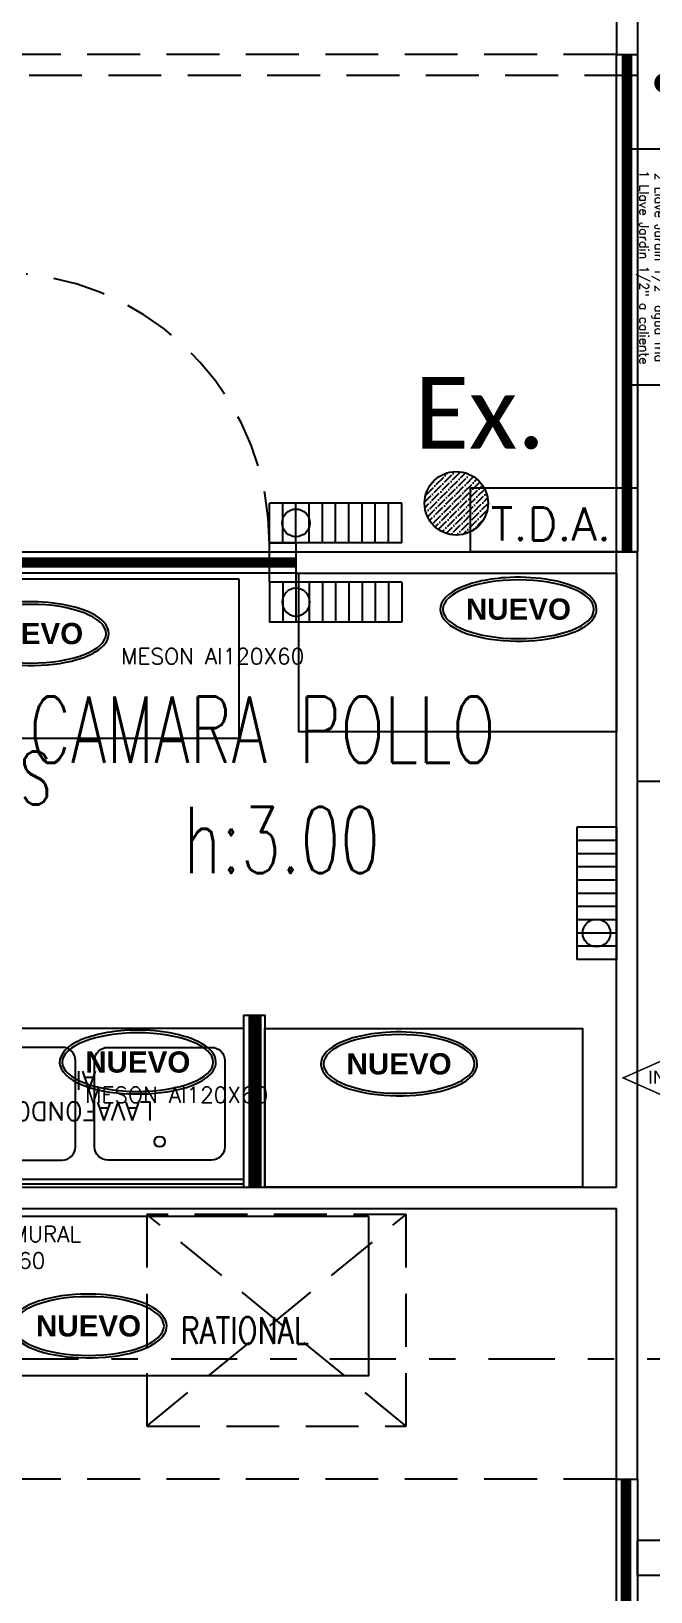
# Model space of a CAD drawing. Header units: millimetres. Extents: x 340 to 1003762, y 22 to 362022.
# Drawn here: x 413.87 to 416.21, y 89.47 to 95.36 of the extents above; entities that cross this region are included whole.
import ezdxf
from ezdxf.enums import TextEntityAlignment as Align
from ezdxf.xclip import XClip

# ---------------------------------------------------------------- set-up
doc = ezdxf.new("R2010")
doc.units = ezdxf.units.MM
doc.header["$XCLIPFRAME"] = 0
for name, pattern in [('LSBB_P_002 - PLANTA 1° NIVEL SALA DE VENTAS$0$000_ALTILLO PROPUESTA$0$HIDDEN', [0.375, 0.25, -0.125]), ('LSBB_P_002 - PLANTA 1° NIVEL SALA DE VENTAS$0$CONTINUOS', [0]), ('LSBB_P_002 - PLANTA 1° NIVEL SALA DE VENTAS$0$DASHDOT2', [0.5, 0.25, -0.125, 0, -0.125]), ('LSBB_P_002 - PLANTA 1° NIVEL SALA DE VENTAS$0$DASHED', [0.75, 0.5, -0.25]), ('LSBB_P_002 - PLANTA 1° NIVEL SALA DE VENTAS$0$HIDDEN2', [0.1875, 0.125, -0.0625])]:
    doc.linetypes.add(name, pattern=pattern)
for name, color, linetype in [('LSBB_P_002 - PLANTA 1° NIVEL SALA DE VENTAS$0$A-ACTIVOS NUEVOS', 20, 'Continuous'), ('LSBB_P_002 - PLANTA 1° NIVEL SALA DE VENTAS$0$A-Artefactos', 8, 'Continuous'), ('LSBB_P_002 - PLANTA 1° NIVEL SALA DE VENTAS$0$A-DEMOLICIONES', 30, 'LSBB_P_002 - PLANTA 1° NIVEL SALA DE VENTAS$0$DASHED'), ('LSBB_P_002 - PLANTA 1° NIVEL SALA DE VENTAS$0$A-Equipamiento acero inox', 8, 'Continuous'), ('LSBB_P_002 - PLANTA 1° NIVEL SALA DE VENTAS$0$A-INSECTOCUTOR', 1, 'Continuous'), ('LSBB_P_002 - PLANTA 1° NIVEL SALA DE VENTAS$0$A-MOBILIARIO', 8, 'Continuous'), ('LSBB_P_002 - PLANTA 1° NIVEL SALA DE VENTAS$0$A-PANEL CAMARA NUEVO', 10, 'LSBB_P_002 - PLANTA 1° NIVEL SALA DE VENTAS$0$CONTINUOS'), ('LSBB_P_002 - PLANTA 1° NIVEL SALA DE VENTAS$0$A-SE CONSTRUYE RELLENO', 10, 'LSBB_P_002 - PLANTA 1° NIVEL SALA DE VENTAS$0$CONTINUOS'), ('LSBB_P_002 - PLANTA 1° NIVEL SALA DE VENTAS$0$A-TDA', 14, 'Continuous'), ('LSBB_P_002 - PLANTA 1° NIVEL SALA DE VENTAS$0$A-Textos', 2, 'Continuous'), ('LSBB_P_002 - PLANTA 1° NIVEL SALA DE VENTAS$0$CANALETA-DESAGUE', 4, 'Continuous'), ('LSBB_P_002 - PLANTA 1° NIVEL SALA DE VENTAS$0$E-TABIQUE-CAMARA', 1, 'Continuous'), ('LSBB_P_002 - PLANTA 1° NIVEL SALA DE VENTAS$0$EJES', 8, 'LSBB_P_002 - PLANTA 1° NIVEL SALA DE VENTAS$0$DASHDOT2'), ('LSBB_P_002 - PLANTA 1° NIVEL SALA DE VENTAS$0$L-PILETAS EXISTENTES', 8, 'Continuous'), ('LSBB_P_002 - PLANTA 1° NIVEL SALA DE VENTAS$0$LLAVES ECOLAB', 90, 'Continuous'), ('LSBB_P_002 - PLANTA 1° NIVEL SALA DE VENTAS$0$N- EXTINTOR O RH', 1, 'Continuous'), ('LSBB_P_002 - PLANTA 1° NIVEL SALA DE VENTAS$0$PUERTAS', 2, 'Continuous'), ('LSBB_P_002 - PLANTA 1° NIVEL SALA DE VENTAS$0$TAB-REJA', 1, 'Continuous'), ('XREF', 7, 'Continuous')]:
    doc.layers.add(name, color=color, linetype=linetype)
doc.styles.add('LSBB_P_002 - PLANTA 1° NIVEL SALA DE VENTAS$0$ARIAL', font='')
doc.styles.add('LSBB_P_002 - PLANTA 1° NIVEL SALA DE VENTAS$0$Estilo1', font='GOTHIC.TTF', dxfattribs={"height": 0.24})
doc.styles.add('LSBB_P_002 - PLANTA 1° NIVEL SALA DE VENTAS$0$ROMANS', font='romans')
doc.styles.add('LSBB_P_002 - PLANTA 1° NIVEL SALA DE VENTAS$0$SANSSERIF', font='sas_____.pfb')
doc.styles.add('LSBB_P_002 - PLANTA 1° NIVEL SALA DE VENTAS$0$STANDARD', font='txt')
doc.styles.get('LSBB_P_002 - PLANTA 1° NIVEL SALA DE VENTAS$0$ARIAL').set_extended_font_data('Arial', bold=True)

# ---------------------------------------------------------------- blocks, each defined once
blk = doc.blocks.new('LSBB_P_002 - PLANTA 1° NIVEL SALA DE VENTAS$0$A$C0C1D28A6')
at = {"color": 8}
blk.add_circle((0.4, 0.075), 0.0524, dxfattribs=at)
at = {"layer": 'LSBB_P_002 - PLANTA 1° NIVEL SALA DE VENTAS$0$CANALETA-DESAGUE', "color": 8}
for p, q in [((0, 0.15), (0.5, 0.15)), ((0, 0.15), (0, 0)), ((0.05, 0.15), (0.05, 0)), ((0.1, 0.15), (0.1, 0)), ((0.15, 0.15), (0.15, 0)), ((0.2, 0.15), (0.2, 0)), ((0.25, 0.15), (0.25, 0)), ((0.3, 0.15), (0.3, 0)), ((0.35, 0.15), (0.35, 0)), ((0.4, 0.15), (0.4, 0)), ((0.45, 0.15), (0.45, 0)), ((0.5, 0.15), (0.5, 0)), ((0, 0), (0.5, 0))]:
    blk.add_line(p, q, dxfattribs=at)
blk = doc.blocks.new('LSBB_P_002 - PLANTA 1° NIVEL SALA DE VENTAS$0$A$C18211239')
at = {"layer": 'LSBB_P_002 - PLANTA 1° NIVEL SALA DE VENTAS$0$A-TDA'}
blk.add_lwpolyline([(0, 0.1934), (0.5054, 0.1934), (0.5054, 0), (0, 0)], close=True, dxfattribs=at)
at = {"layer": 'LSBB_P_002 - PLANTA 1° NIVEL SALA DE VENTAS$0$A-TDA', "style": 'LSBB_P_002 - PLANTA 1° NIVEL SALA DE VENTAS$0$ROMANS'}
blk.add_text('T.D.A.', height=0.1, dxfattribs=at).set_placement((0.0614, 0.0346))
blk = doc.blocks.new('LSBB_P_002 - PLANTA 1° NIVEL SALA DE VENTAS$0$A$C73AD46B8')
for p, q in [((0.5695, 0), (0.5695, 1.7641)), ((0.5875, 0), (0.5875, 1.7641))]:
    blk.add_line(p, q)
blk.add_lwpolyline([(0.6, 0), (0.6, 1.7641), (0, 1.7641), (0, 0), (0.6, 0)])
for points in [[(0.4977, 1.6424), (0.4977, 1.25, -0.414214), (0.4477, 1.2), (0.1218, 1.2, -0.414214), (0.0718, 1.25), (0.0718, 1.6424, -0.414214), (0.1218, 1.6924), (0.4477, 1.6924, -0.414214)], [(0.4977, 0.6859), (0.4977, 1.0782, 0.414214), (0.4477, 1.1282), (0.1218, 1.1282, 0.414214), (0.0718, 1.0782), (0.0718, 0.6859, 0.414214), (0.1218, 0.6359), (0.4477, 0.6359, 0.414214)], [(0.4977, 0.1218), (0.4977, 0.5141, 0.414214), (0.4477, 0.5641), (0.1218, 0.5641, 0.414214), (0.0718, 0.5141), (0.0718, 0.1218, 0.414214), (0.1218, 0.0718), (0.4477, 0.0718, 0.414214)]]:
    blk.add_lwpolyline(points, format="xyb", close=True)
for centre in [(0.4281, 1.4462), (0.4281, 0.8821), (0.4281, 0.3179)]:
    blk.add_circle(centre, 0.02)
at = {"insert": (0.3484, 2.2058), "char_height": 0.07, "width": 1.7605, "attachment_point": 1, "rotation": 270, "style": 'LSBB_P_002 - PLANTA 1° NIVEL SALA DE VENTAS$0$ROMANS'}
blk.add_mtext('\\pi0.78383;LAVAFONDO TRIPLE\\P\\pi0.42358;            AI', dxfattribs=at)
blk = doc.blocks.new('LSBB_P_002 - PLANTA 1° NIVEL SALA DE VENTAS$0$A$C529333AF')
at = {"layer": 'LSBB_P_002 - PLANTA 1° NIVEL SALA DE VENTAS$0$A-ACTIVOS NUEVOS', "extrusion": (0, 0, -1)}
blk.add_ellipse((0, 0), major_axis=(0.2855, 0), ratio=0.388575, dxfattribs=at)
at = {"layer": 'LSBB_P_002 - PLANTA 1° NIVEL SALA DE VENTAS$0$A-ACTIVOS NUEVOS'}
blk.add_open_spline([(0.2955, 0), (0.2955, -0.021), (0.2828, -0.0409), (0.2407, -0.0737), (0.2108, -0.0875), (0.0693, -0.1291), (-0.0893, -0.1272), (-0.2453, -0.0748), (-0.2842, -0.048), (-0.3027, 0.019), (-0.2777, 0.0523), (-0.188, 0.0987), (-0.1218, 0.1143), (0.0524, 0.1263), (0.163, 0.1102), (0.2698, 0.0572), (0.2955, 0.0303), (0.2955, 0)], degree=3, knots=[0, 0, 0, 0, 0.461791, 0.461791, 0.923583, 0.923583, 2.283227, 2.283227, 3.034626, 3.034626, 3.786024, 3.786024, 4.537423, 4.537423, 5.618495, 5.618495, 6.283185, 6.283185, 6.283185, 6.283185], dxfattribs=at)
at = {"layer": 'LSBB_P_002 - PLANTA 1° NIVEL SALA DE VENTAS$0$A-ACTIVOS NUEVOS', "insert": (0, 0), "char_height": 0.08, "attachment_point": 5, "style": 'LSBB_P_002 - PLANTA 1° NIVEL SALA DE VENTAS$0$ARIAL'}
blk.add_mtext_dynamic_manual_height_columns('NUEVO', width=0.536552, gutter_width=0.7, heights=[0], dxfattribs=at)
blk = doc.blocks.new('LSBB_P_002 - PLANTA 1° NIVEL SALA DE VENTAS$0$PPL doble')
at = {"layer": 'LSBB_P_002 - PLANTA 1° NIVEL SALA DE VENTAS$0$PUERTAS'}
for p, q in [((0, -0.1323), (0, 0)), ((0.1002, 0), (0, 0)), ((0.1002, -0.1323), (0.1002, 0)), ((1.6985, -0.1323), (1.6985, 0)), ((1.6985, 0), (1.7987, 0)), ((1.7987, -0.1323), (1.7987, 0)), ((0.1002, -0.1323), (0, -0.1323)), ((1.6985, -0.1323), (1.7987, -0.1323))]:
    blk.add_line(p, q, dxfattribs=at)
at = {"layer": 'LSBB_P_002 - PLANTA 1° NIVEL SALA DE VENTAS$0$PUERTAS', "color": 8, "linetype": 'LSBB_P_002 - PLANTA 1° NIVEL SALA DE VENTAS$0$HIDDEN2', "ltscale": 0.5}
for p, q in [((0.1002, 0), (1.6985, 0)), ((0.1002, -0.1323), (1.6985, -0.1323))]:
    blk.add_line(p, q, dxfattribs=at)
at = {"layer": 'LSBB_P_002 - PLANTA 1° NIVEL SALA DE VENTAS$0$PUERTAS', "color": 2, "ltscale": 0.5}
for p, q in [((0.1582, -0.0733), (0.1582, -0.0535)), ((0.8994, -0.0535), (0.1582, -0.0535)), ((0.8994, -0.0733), (0.8994, -0.0535)), ((0.8994, -0.0733), (0.8994, -0.0535)), ((0.8994, -0.0733), (0.8994, -0.0535)), ((0.8994, -0.0733), (0.8994, -0.0535)), ((0.8994, -0.0535), (1.6406, -0.0535)), ((1.6406, -0.0733), (1.6406, -0.0535)), ((0.8994, -0.0733), (0.1582, -0.0733)), ((0.8994, -0.0733), (1.6406, -0.0733))]:
    blk.add_line(p, q, dxfattribs=at)
at = {"layer": 'LSBB_P_002 - PLANTA 1° NIVEL SALA DE VENTAS$0$PUERTAS', "color": 4}
for p, q in [((0.2328, -0.0463), (0.2328, -0.0535)), ((0.2328, -0.0463), (0.3107, -0.0463)), ((1.566, -0.0463), (1.488, -0.0463)), ((1.566, -0.0463), (1.566, -0.0535)), ((0.2328, -0.0805), (0.2328, -0.0733)), ((0.2328, -0.0805), (0.3107, -0.0805)), ((1.566, -0.0805), (1.488, -0.0805)), ((1.566, -0.0805), (1.566, -0.0733))]:
    blk.add_line(p, q, dxfattribs=at)
at = {"layer": 'LSBB_P_002 - PLANTA 1° NIVEL SALA DE VENTAS$0$PUERTAS', "color": 8, "linetype": 'LSBB_P_002 - PLANTA 1° NIVEL SALA DE VENTAS$0$HIDDEN2', "ltscale": 0.5}
for points in [[(0.1002, 0), (0.1002, 0.733)], [(1.6985, 0), (1.6985, 0.733)], [(0.1002, -0.1323), (0.1002, -0.8653)], [(1.6985, -0.1323), (1.6985, -0.8653)]]:
    blk.add_lwpolyline(points, dxfattribs=at)
at = {"layer": 'LSBB_P_002 - PLANTA 1° NIVEL SALA DE VENTAS$0$PUERTAS', "color": 4, "elevation": 0.0106}
for points in [[(0.2328, -0.0733), (0.2328, -0.0825), (0.1337, -0.0825), (0.1337, -0.0446), (0.2328, -0.0446), (0.2328, -0.0535)], [(1.566, -0.0733), (1.566, -0.0825), (1.6651, -0.0825), (1.6651, -0.0446), (1.566, -0.0446), (1.566, -0.0535)]]:
    blk.add_lwpolyline(points, dxfattribs=at)
at = {"layer": 'LSBB_P_002 - PLANTA 1° NIVEL SALA DE VENTAS$0$PUERTAS', "color": 4}
for centre in [(0.1167, -0.0634, 0.0106), (1.6821, -0.0634, 0.0106)]:
    blk.add_circle(centre, 0.0099, dxfattribs=at)
at = {"layer": 'LSBB_P_002 - PLANTA 1° NIVEL SALA DE VENTAS$0$PUERTAS', "color": 8, "linetype": 'LSBB_P_002 - PLANTA 1° NIVEL SALA DE VENTAS$0$HIDDEN2', "ltscale": 0.5}
for centre, start, end in [((0.1002, -0.0661), 0.19691, 90), ((1.6986, -0.0662), 90.00174, 179.80067), ((0.1002, -0.0661), 270, 359.80309), ((1.6986, -0.0661), 180.19933, 269.99826)]:
    blk.add_arc(centre, 0.7992, start, end, dxfattribs=at)
at = {"layer": 'LSBB_P_002 - PLANTA 1° NIVEL SALA DE VENTAS$0$PUERTAS', "color": 4}
for centre, radius, start, end in [((0.9126, -1.451, 0.0106), 1.4824, 93.06876, 103.02898), ((0.8315, -0.0194, 0.0106), 0.0486, 315.44758, 87.93215), ((0.9672, -0.0194, 0.0106), 0.0486, 92.06785, 224.55242), ((0.8861, -1.451, 0.0106), 1.4824, 76.97102, 86.93124), ((0.2042, 1.6036, 0.0106), 1.6533, 273.69384, 283.08232), ((1.5945, 1.6036, 0.0106), 1.6533, 256.91768, 266.30616), ((0.2042, -1.7304, 0.0106), 1.6533, 76.91768, 86.30616), ((0.8315, -0.1074, 0.0106), 0.0486, 272.06785, 44.55242), ((0.9672, -0.1074, 0.0106), 0.0486, 135.44758, 267.93215), ((1.5945, -1.7304, 0.0106), 1.6533, 93.69384, 103.08232), ((0.9126, 1.3242, 0.0106), 1.4824, 256.97102, 266.93124), ((0.8861, 1.3242, 0.0106), 1.4824, 273.06876, 283.02898)]:
    blk.add_arc(centre, radius, start, end, dxfattribs=at)
blk = doc.blocks.new('LSBB_P_002 - PLANTA 1° NIVEL SALA DE VENTAS$0$A$C0C504C7A')
at = {"const_width": 0.0089}
blk.add_lwpolyline([(0.0006, 0.5853), (0.2605, -0.0002), (0.0006, -0.5857), (-0.2594, -0.0002)], close=True, dxfattribs=at)
at = {"style": 'LSBB_P_002 - PLANTA 1° NIVEL SALA DE VENTAS$0$SANSSERIF'}
blk.add_text('INSECTOCUTOR', height=0.079689, rotation=270, dxfattribs=at).set_placement((-0.0352, -0.0121), align=Align.CENTER)
blk = doc.blocks.new('LSBB_P_002 - PLANTA 1° NIVEL SALA DE VENTAS$0$LLAVE ECOLAB')
at = {"layer": 'LSBB_P_002 - PLANTA 1° NIVEL SALA DE VENTAS$0$LLAVES ECOLAB', "color": 8}
blk.add_lwpolyline([(-1.5014, 0.5435), (-1.5014, 1.4369), (-1.2086, 1.4369), (-1.2086, 0.5435)], close=True, dxfattribs=at)
for points in [[(-1.355, 0.5435), (-1.355, 0.2948)], [(-1.355, 0.5107), (-1.355, 0.2948)]]:
    blk.add_lwpolyline(points, dxfattribs=at)
at = {"layer": 'LSBB_P_002 - PLANTA 1° NIVEL SALA DE VENTAS$0$LLAVES ECOLAB', "color": 8, "const_width": 0.035}
blk.add_lwpolyline([(-1.375, 0.2948, 1), (-1.335, 0.2948, 1)], format="xyb", close=True, dxfattribs=at)
blk.add_lwpolyline([(-1.375, 0.2948, 1), (-1.335, 0.2948, 1)], format="xyb", close=True, dxfattribs=at)
at = {"layer": 'LSBB_P_002 - PLANTA 1° NIVEL SALA DE VENTAS$0$A-MOBILIARIO', "ltscale": 0.25, "insert": (-1.3522, 0.9916), "char_height": 0.06, "width": 1.146377, "attachment_point": 5, "rotation": 90, "style": 'LSBB_P_002 - PLANTA 1° NIVEL SALA DE VENTAS$0$ROMANS'}
blk.add_mtext('\\A1;ECOLAB\\P{\\H0.58333x;2 Llave Jardin 1/2" agua fria\\P1 Llave Jardin 1/2" a caliente}', dxfattribs=at)
blk = doc.blocks.new('LSBB_P_002 - PLANTA 1° NIVEL SALA DE VENTAS$0$A$C5A110EDB')
blk.add_lwpolyline([(0.6323, 0.7554), (-0.7677, 0.7554), (-0.7677, 0.1554), (0.6323, 0.1554), (0.6323, 0.7554)])
at = {"insert": (-0.7443, 0.7193), "char_height": 0.06, "width": 2.665849, "attachment_point": 2, "style": 'LSBB_P_002 - PLANTA 1° NIVEL SALA DE VENTAS$0$Estilo1'}
blk.add_mtext('{\\Fromans|c0;MESON MURAL \\P140X60}', dxfattribs=at)
blk = doc.blocks.new('LSBB_P_002 - PLANTA 1° NIVEL SALA DE VENTAS$0$A$C733336A8')
at = {"layer": 'LSBB_P_002 - PLANTA 1° NIVEL SALA DE VENTAS$0$N- EXTINTOR O RH', "linetype": 'ByBlock'}
h = blk.add_hatch(dxfattribs=at)
h.set_pattern_fill('ANSI36,_I', color=256, scale=0.126, style=2)
h.set_pattern_definition([(45, (8652.443333, -21254.299438), (0.008352698853, 0.03062656246), [0.039375, -0.007875, 0, -0.007875])])
edge = h.paths.add_edge_path()
edge.add_arc((0.1724, 0.12), 0.12, 0, 360)
at = {"layer": 'LSBB_P_002 - PLANTA 1° NIVEL SALA DE VENTAS$0$N- EXTINTOR O RH'}
blk.add_circle((0.1724, 0.12), 0.12, dxfattribs=at)
at = {"layer": 'LSBB_P_002 - PLANTA 1° NIVEL SALA DE VENTAS$0$N- EXTINTOR O RH', "insert": (0.2618, 0.4601), "char_height": 0.27, "width": 6.008867, "attachment_point": 5, "style": 'LSBB_P_002 - PLANTA 1° NIVEL SALA DE VENTAS$0$STANDARD'}
blk.add_mtext('{\\fCalibri|b0|i0|c0|p34;Ex.}', dxfattribs=at)
blk = doc.blocks.new('LSBB_P_002 - PLANTA 1° NIVEL SALA DE VENTAS$0$EXTINTORES EXISTENTES')
at = {"layer": 'LSBB_P_002 - PLANTA 1° NIVEL SALA DE VENTAS$0$N- EXTINTOR O RH', "color": 20}
blk.add_blockref('LSBB_P_002 - PLANTA 1° NIVEL SALA DE VENTAS$0$A$C733336A8', (830.5131, 308.2762), dxfattribs=at)
blk = doc.blocks.new('LSBB_P_002 - PLANTA 1° NIVEL SALA DE VENTAS$0$DEMOL')
at = {"layer": 'LSBB_P_002 - PLANTA 1° NIVEL SALA DE VENTAS$0$A-DEMOLICIONES', "linetype": 'LSBB_P_002 - PLANTA 1° NIVEL SALA DE VENTAS$0$000_ALTILLO PROPUESTA$0$HIDDEN', "ltscale": 0.8}
for p, q in [((1031.3707, 310.0956), (1027.7795, 310.0956)), ((1031.4507, 310.0156), (1027.7795, 310.0156)), ((1030.0595, 308.1009), (1030.0595, 308.2504)), ((1030.0595, 308.2504), (1030.1595, 308.2504)), ((1030.1595, 308.2504), (1030.1595, 308.1009)), ((1030.1595, 308.1009), (1030.0595, 308.1009)), ((1031.4507, 307.3485), (1031.4507, 307.4809)), ((1031.551, 307.3485), (1031.4507, 307.3485)), ((1029.5965, 305.7127), (1029.5965, 304.9127)), ((1029.5965, 304.9127), (1030.5765, 305.7127)), ((1030.5765, 304.9127), (1029.5965, 305.7127)), ((1030.5765, 305.7127), (1029.5965, 305.7127)), ((1030.5765, 304.9127), (1030.5765, 305.7127)), ((1029.5965, 304.9127), (1030.5765, 304.9127)), ((1031.3707, 304.7127), (1027.5895, 304.7127))]:
    blk.add_line(p, q, dxfattribs=at)
blk.add_arc((1029.0373, 308.2485), 1.0222, 359.828, 84.26046, dxfattribs=at)
at = {"layer": 'LSBB_P_002 - PLANTA 1° NIVEL SALA DE VENTAS$0$A-DEMOLICIONES', "linetype": 'LSBB_P_002 - PLANTA 1° NIVEL SALA DE VENTAS$0$000_ALTILLO PROPUESTA$0$HIDDEN', "ltscale": 0.8, "style": 'LSBB_P_002 - PLANTA 1° NIVEL SALA DE VENTAS$0$ROMANS', "width": 0.7}
for s, p in [('CAMARA POLLO', (1029.1512, 307.419, 0)), ('h:3.00', (1029.7346, 307.0023, 0))]:
    blk.add_text(s, height=0.25, dxfattribs=at).set_placement(p)
at = {"layer": 'LSBB_P_002 - PLANTA 1° NIVEL SALA DE VENTAS$0$A-DEMOLICIONES', "linetype": 'LSBB_P_002 - PLANTA 1° NIVEL SALA DE VENTAS$0$000_ALTILLO PROPUESTA$0$HIDDEN', "ltscale": 0.8, "style": 'LSBB_P_002 - PLANTA 1° NIVEL SALA DE VENTAS$0$ROMANS', "text_generation_flag": 6, "width": 0.8}
blk.add_text('RATIONAL', height=0.1, rotation=180, dxfattribs=at).set_placement((1029.7228, 305.2238))
blk = doc.blocks.new('LSBB_P_002 - PLANTA 1° NIVEL SALA DE VENTAS', base_point=(223.5696, 14.2202))
at = {"layer": 'LSBB_P_002 - PLANTA 1° NIVEL SALA DE VENTAS$0$A-Equipamiento acero inox', "ltscale": 3}
blk.add_lwpolyline([(829.9454, 308.1122), (829.0454, 308.1122), (829.0454, 307.5122), (829.9454, 307.5122)], close=True, dxfattribs=at)
at = {"layer": 'LSBB_P_002 - PLANTA 1° NIVEL SALA DE VENTAS$0$A-Equipamiento acero inox'}
for points in [[(830.1707, 308.1356), (831.3707, 308.1356), (831.3707, 307.5356), (830.1707, 307.5356)], [(830.0424, 306.4156), (831.2424, 306.4156), (831.2424, 305.8156), (830.0424, 305.8156)]]:
    blk.add_lwpolyline(points, close=True, dxfattribs=at)
at = {"layer": 'LSBB_P_002 - PLANTA 1° NIVEL SALA DE VENTAS$0$A-PANEL CAMARA NUEVO'}
for points in [[(831.3707, 310.0956), (831.4507, 310.0956), (831.4507, 308.2156), (831.3707, 308.2156)], [(827.7795, 308.2156), (830.1595, 308.2156), (830.1595, 308.1356), (827.7795, 308.1356)]]:
    blk.add_lwpolyline(points, close=True, dxfattribs=at)
for points in [[(829.9624, 305.8156), (829.9624, 306.4656), (830.0424, 306.4656), (830.0424, 305.8156)], [(831.3707, 303.6935), (831.3707, 304.7127)], [(831.4507, 304.7127), (831.4507, 303.6935)]]:
    blk.add_lwpolyline(points, dxfattribs=at)
at = {"layer": 'LSBB_P_002 - PLANTA 1° NIVEL SALA DE VENTAS$0$A-SE CONSTRUYE RELLENO'}
for points, const_width in [([(831.4107, 308.2156), (831.4107, 310.0956)], 0.04), ([(827.7795, 308.1756), (830.1595, 308.1756)], 0.04), ([(830.0045, 306.4656), (830.0045, 305.8156)], 0.05), ([(826.6176, 302.838), (831.4074, 302.838), (831.4074, 304.7127)], 0.04)]:
    blk.add_lwpolyline(points, dxfattribs=dict(at, const_width=const_width))
at = {"layer": 'LSBB_P_002 - PLANTA 1° NIVEL SALA DE VENTAS$0$E-TABIQUE-CAMARA'}
for p, q in [((831.3707, 305.8156), (831.3707, 308.2156)), ((831.4507, 304.7127), (831.4507, 308.2156)), ((831.4507, 307.6587), (831.4507, 308.2156)), ((831.3707, 307.6587), (831.3707, 308.1356)), ((831.3707, 304.7127), (831.3707, 305.7356))]:
    blk.add_line(p, q, dxfattribs=at)
for points in [[(831.4507, 313.2156), (831.4507, 310.0156), (831.3707, 310.0156)], [(831.4507, 313.2156), (831.3707, 313.2156), (831.3707, 310.0956)], [(830.1595, 308.2156), (831.4507, 308.2156)], [(830.1595, 308.1356), (831.3707, 308.1356)], [(827.5895, 305.8156), (831.3707, 305.8156)], [(827.2895, 305.7356), (831.3707, 305.7356)], [(831.3707, 304.7127), (831.4507, 304.7127)]]:
    blk.add_lwpolyline(points, dxfattribs=at)
at = {"layer": 'LSBB_P_002 - PLANTA 1° NIVEL SALA DE VENTAS$0$EJES'}
blk.add_line((879.7376, 305.1656), (769.0572, 305.1656), dxfattribs=at)
at = {"layer": 'LSBB_P_002 - PLANTA 1° NIVEL SALA DE VENTAS$0$A-ACTIVOS NUEVOS'}
for p in [(831.0005, 307.999), (829.1568, 307.9067), (829.5618, 306.2879), (830.5494, 306.2811), (829.3756, 305.2909)]:
    blk.add_blockref('LSBB_P_002 - PLANTA 1° NIVEL SALA DE VENTAS$0$A$C529333AF', p, dxfattribs=at)
at = {"layer": 'LSBB_P_002 - PLANTA 1° NIVEL SALA DE VENTAS$0$A-Artefactos', "rotation": 270}
blk.add_blockref('LSBB_P_002 - PLANTA 1° NIVEL SALA DE VENTAS$0$A$C73AD46B8', (828.1983, 306.4156), dxfattribs=at)
at = {"layer": 'LSBB_P_002 - PLANTA 1° NIVEL SALA DE VENTAS$0$A-DEMOLICIONES'}
blk.add_blockref('LSBB_P_002 - PLANTA 1° NIVEL SALA DE VENTAS$0$DEMOL', (-200, 0), dxfattribs=at)
at = {"layer": 'LSBB_P_002 - PLANTA 1° NIVEL SALA DE VENTAS$0$A-Equipamiento acero inox'}
blk.add_blockref('LSBB_P_002 - PLANTA 1° NIVEL SALA DE VENTAS$0$A$C5A110EDB', (829.8025, 304.9489), dxfattribs=at)
at = {"layer": 'LSBB_P_002 - PLANTA 1° NIVEL SALA DE VENTAS$0$A-INSECTOCUTOR', "color": 1, "xscale": 0.6154695185053047, "yscale": 0.6154695185053047, "zscale": 0.6154695185053047, "rotation": 90}
blk.add_blockref('LSBB_P_002 - PLANTA 1° NIVEL SALA DE VENTAS$0$A$C0C504C7A', (831.7566, 306.228), dxfattribs=at)
at = {"layer": 'LSBB_P_002 - PLANTA 1° NIVEL SALA DE VENTAS$0$L-PILETAS EXISTENTES'}
for p, rotation in [((830.5595, 308.4004), 180), ((831.2207, 307.1756), 270)]:
    blk.add_blockref('LSBB_P_002 - PLANTA 1° NIVEL SALA DE VENTAS$0$A$C0C1D28A6', p, dxfattribs=dict(at, rotation=rotation))
at = {"layer": 'LSBB_P_002 - PLANTA 1° NIVEL SALA DE VENTAS$0$L-PILETAS EXISTENTES', "xscale": -1}
blk.add_blockref('LSBB_P_002 - PLANTA 1° NIVEL SALA DE VENTAS$0$A$C0C1D28A6', (830.5595, 307.9509), dxfattribs=at)
at = {"layer": 'LSBB_P_002 - PLANTA 1° NIVEL SALA DE VENTAS$0$LLAVES ECOLAB', "rotation": 180}
blk.add_blockref('LSBB_P_002 - PLANTA 1° NIVEL SALA DE VENTAS$0$LLAVE ECOLAB', (830.1964, 310.2821), dxfattribs=at)
at = {"layer": 'LSBB_P_002 - PLANTA 1° NIVEL SALA DE VENTAS$0$N- EXTINTOR O RH'}
blk.add_blockref('LSBB_P_002 - PLANTA 1° NIVEL SALA DE VENTAS$0$EXTINTORES EXISTENTES', (0.08, 0.0032), dxfattribs=at)
at = {"layer": 'LSBB_P_002 - PLANTA 1° NIVEL SALA DE VENTAS$0$PUERTAS', "xscale": 1.001035087596847, "yscale": 1.001035087596847, "zscale": 1.001035087596847}
blk.add_blockref('LSBB_P_002 - PLANTA 1° NIVEL SALA DE VENTAS$0$PPL doble', (831.4507, 304.4809), dxfattribs=at)
at = {"layer": 'LSBB_P_002 - PLANTA 1° NIVEL SALA DE VENTAS$0$TAB-REJA', "xscale": 1.25, "yscale": 1.25, "zscale": 1.25}
blk.add_blockref('LSBB_P_002 - PLANTA 1° NIVEL SALA DE VENTAS$0$A$C18211239', (830.8189, 308.2156), dxfattribs=at)
at = {"layer": 'LSBB_P_002 - PLANTA 1° NIVEL SALA DE VENTAS$0$A-Equipamiento acero inox', "char_height": 0.06, "width": 2.665849, "attachment_point": 2, "style": 'LSBB_P_002 - PLANTA 1° NIVEL SALA DE VENTAS$0$Estilo1'}
for insert in [(829.8452, 307.8515), (829.7087, 306.1943)]:
    blk.add_mtext('{\\Fromans|c0;MESON AI120X60}', dxfattribs=dict(at, insert=insert))
at = {"layer": 'LSBB_P_002 - PLANTA 1° NIVEL SALA DE VENTAS$0$A-Textos', "insert": (828.4707, 307.4617, 0), "char_height": 0.2, "width": 3.652653, "attachment_point": 2, "style": 'LSBB_P_002 - PLANTA 1° NIVEL SALA DE VENTAS$0$ROMANS'}
blk.add_mtext('{\\W0.7;SALA PROCESOS \\PPOLLOS}', dxfattribs=at)

msp = doc.modelspace()

# ---------------------------------------------------------------- block references
at = {"layer": 'XREF'}
ref = msp.add_blockref('LSBB_P_002 - PLANTA 1° NIVEL SALA DE VENTAS', (-191.719, -200.5998), dxfattribs=at)
XClip(ref).set_block_clipping_path([(755.454857474, 236.6800249606), (887.3150098981, 333.6713636781)])

doc.saveas('drawing.dxf')
